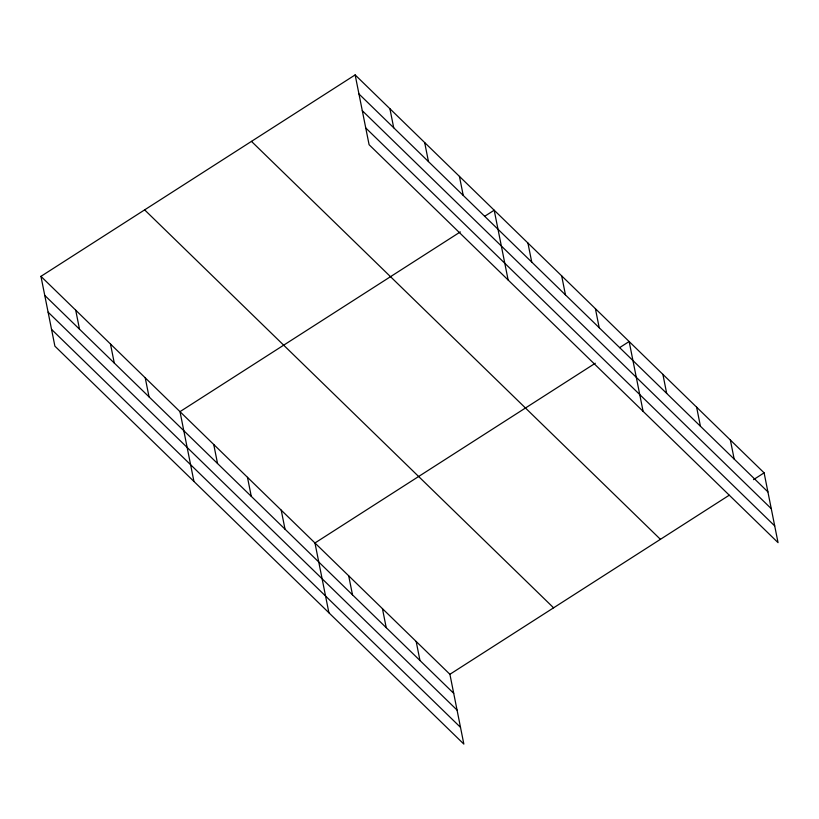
<?xml version="1.0" encoding="UTF-8"?>
<svg xmlns="http://www.w3.org/2000/svg" width="819" height="819" viewBox="0 0 819 819"><rect width="100%" height="100%" fill="white"/><g stroke="black" fill="none" stroke-linecap="round" stroke-linejoin="round"><path stroke-width="1.23" d="M40.95 276.351L449.907 674.293L463.851 744.092L54.893 346.15L40.95 276.351L355.149 74.908L764.107 472.85L778.05 542.649L369.093 144.707L355.149 74.908M460.339 231.91L179.996 411.65L193.939 481.449M484.664 216.308L494.195 210.207L508.138 280.006M595.29 363.237L314.957 542.977L328.9 612.776M619.625 347.635L629.146 341.533L643.089 411.333M449.907 674.293L729.186 495.239M753.521 479.637L764.107 472.85M358.947 93.95L767.905 491.891M362.295 110.698L771.252 508.64M365.745 127.959L774.702 525.9M251.464 141.38L660.421 539.322M144.635 209.879L553.593 607.821M44.758 295.393L453.716 693.335M48.106 312.141L457.063 710.083M51.546 329.402L460.503 727.344M730.364 440.018L734.172 459.06M696.621 407.186L700.429 426.228M662.888 374.355L666.686 393.396M595.403 308.702L599.211 327.743M561.67 275.87L565.468 294.912M527.927 243.038L531.736 262.08M459.428 176.382L463.237 195.424M424.672 142.557L428.47 161.599M389.905 108.732L393.714 127.774M416.165 641.461L419.973 660.503M382.432 608.63L386.23 627.671M348.689 575.808L352.498 594.84M281.214 510.145L285.022 529.187M247.471 477.313L251.279 496.355M213.739 444.482L217.537 463.523M145.229 377.825L149.038 396.867M110.473 344L114.281 363.042M75.706 310.176L79.515 329.218"/></g></svg>
